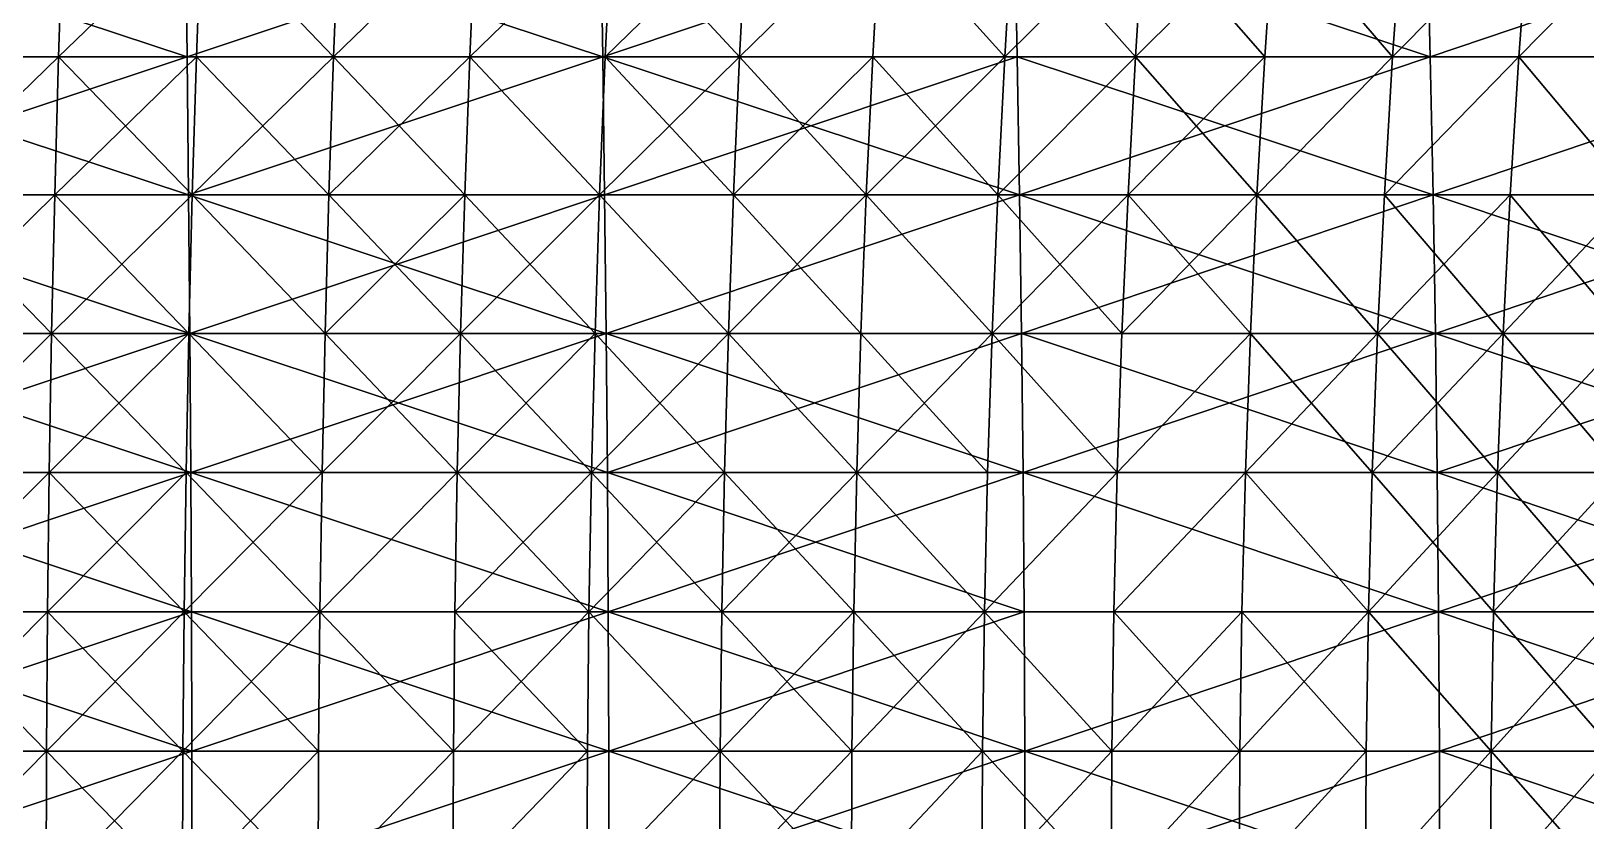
# Model space of a CAD drawing. Header units: millimetres. Extents: x -3250 to 6200, y -3250 to 3250.
# Drawn here: x 3956.4 to 4178.6, y 10 to 122.9 of the extents above; entities that cross this region are included whole.
import ezdxf

# ---------------------------------------------------------------- set-up
doc = ezdxf.new("R2010")
doc.units = ezdxf.units.MM
doc.header["$MEASUREMENT"] = 0
doc.layers.add('MESH_3D', color=2, linetype='CONTINUOUS')

msp = doc.modelspace()

# ---------------------------------------------------------------- linework, layer by layer
at = {"layer": 'MESH_3D'}
for points in [[(3919.02, 138.92, 415.12), (3978.44, 138.92, 418.83), (3978.68, 119.23, 415.62)], [(3919.02, 138.92, 415.12), (3978.68, 119.23, 415.62), (3919.18, 119.23, 411.91)], [(3978.68, 119.23, 26284.38), (3919.02, 138.92, 26284.88), (3919.18, 119.23, 26288.09)], [(3978.44, 138.92, 26281.17), (3919.02, 138.92, 26284.88), (3978.68, 119.23, 26284.38)], [(3940.47, 119.23, 2003.35), (3960.29, 119.23, 2007.1), (3960.93, 138.92, 2003.95)], [(3940.47, 119.23, 2003.35), (3960.93, 138.92, 2003.95), (3941.03, 138.92, 2000.18)], [(3960.93, 138.92, 24696.05), (3940.47, 119.23, 24696.65), (3941.03, 138.92, 24699.82)], [(3960.29, 119.23, 24692.9), (3940.47, 119.23, 24696.65), (3960.93, 138.92, 24696.05)], [(3960.29, 119.23, 2007.1), (3980.72, 138.92, 2008.21), (3960.93, 138.92, 2003.95)], [(3960.29, 119.23, 2007.1), (3980.01, 119.23, 2011.35), (3980.72, 138.92, 2008.21)], [(3980.72, 138.92, 24691.79), (3960.29, 119.23, 24692.9), (3960.93, 138.92, 24696.05)], [(3980.01, 119.23, 24688.65), (3960.29, 119.23, 24692.9), (3980.72, 138.92, 24691.79)], [(3978.44, 138.92, 418.83), (4037.75, 138.92, 424.02), (4038.07, 119.23, 420.82)], [(3978.44, 138.92, 418.83), (4038.07, 119.23, 420.82), (3978.68, 119.23, 415.62)], [(4037.75, 138.92, 26275.98), (3978.44, 138.92, 26281.17), (3978.68, 119.23, 26284.38)], [(4037.75, 138.92, 26275.98), (3978.68, 119.23, 26284.38), (4038.07, 119.23, 26279.18)], [(3980.01, 119.23, 2011.35), (3999.61, 119.23, 2016.08), (3980.72, 138.92, 2008.21)], [(3999.61, 119.23, 24683.92), (3980.01, 119.23, 24688.65), (3980.72, 138.92, 24691.79)], [(3980.72, 138.92, 2008.21), (3999.61, 119.23, 2016.08), (4000.4, 138.92, 2012.96)], [(3999.61, 119.23, 24683.92), (3980.72, 138.92, 24691.79), (4000.4, 138.92, 24687.04)], [(3999.61, 119.23, 2016.08), (4019.96, 138.92, 2018.2), (4000.4, 138.92, 2012.96)], [(3999.61, 119.23, 2016.08), (4019.09, 119.23, 2021.3), (4019.96, 138.92, 2018.2)], [(4019.96, 138.92, 24681.8), (3999.61, 119.23, 24683.92), (4000.4, 138.92, 24687.04)], [(4019.09, 119.23, 24678.7), (3999.61, 119.23, 24683.92), (4019.96, 138.92, 24681.8)], [(4019.09, 119.23, 2021.3), (4039.39, 138.92, 2023.93), (4019.96, 138.92, 2018.2)], [(4019.09, 119.23, 2021.3), (4038.44, 119.23, 2027), (4039.39, 138.92, 2023.93)], [(4039.39, 138.92, 24676.07), (4019.09, 119.23, 24678.7), (4019.96, 138.92, 24681.8)], [(4038.44, 119.23, 24673), (4019.09, 119.23, 24678.7), (4039.39, 138.92, 24676.07)], [(4037.75, 138.92, 424.02), (4096.91, 138.92, 430.69), (4038.07, 119.23, 420.82)], [(4096.91, 138.92, 26269.31), (4037.75, 138.92, 26275.98), (4038.07, 119.23, 26279.18)], [(4038.07, 119.23, 420.82), (4096.91, 138.92, 430.69), (4097.31, 119.23, 427.49)], [(4096.91, 138.92, 26269.31), (4038.07, 119.23, 26279.18), (4097.31, 119.23, 26272.51)], [(4038.44, 119.23, 2027), (4057.64, 119.23, 2033.19), (4058.66, 138.92, 2030.14)], [(4038.44, 119.23, 2027), (4058.66, 138.92, 2030.14), (4039.39, 138.92, 2023.93)], [(4057.64, 119.23, 24666.81), (4038.44, 119.23, 24673), (4039.39, 138.92, 24676.07)], [(4057.64, 119.23, 24666.81), (4039.39, 138.92, 24676.07), (4058.66, 138.92, 24669.86)], [(4057.64, 119.23, 2033.19), (4076.67, 119.23, 2039.85), (4077.77, 138.92, 2036.83)], [(4057.64, 119.23, 2033.19), (4077.77, 138.92, 2036.83), (4058.66, 138.92, 2030.14)], [(4077.77, 138.92, 24663.17), (4057.64, 119.23, 24666.81), (4058.66, 138.92, 24669.86)], [(4076.67, 119.23, 24660.15), (4057.64, 119.23, 24666.81), (4077.77, 138.92, 24663.17)], [(4076.67, 119.23, 2039.85), (4095.54, 119.23, 2046.98), (4077.77, 138.92, 2036.83)], [(4095.54, 119.23, 24653.02), (4076.67, 119.23, 24660.15), (4077.77, 138.92, 24663.17)], [(4077.77, 138.92, 2036.83), (4095.54, 119.23, 2046.98), (4096.71, 138.92, 2043.99)], [(4095.54, 119.23, 24653.02), (4077.77, 138.92, 24663.17), (4096.71, 138.92, 24656.01)], [(4095.54, 119.23, 2046.98), (4114.22, 119.23, 2054.59), (4115.47, 138.92, 2051.62)], [(4095.54, 119.23, 2046.98), (4115.47, 138.92, 2051.62), (4096.71, 138.92, 2043.99)], [(4114.22, 119.23, 24645.41), (4095.54, 119.23, 24653.02), (4096.71, 138.92, 24656.01)], [(4114.22, 119.23, 24645.41), (4096.71, 138.92, 24656.01), (4115.47, 138.92, 24648.38)], [(4096.91, 138.92, 430.69), (4156.37, 119.23, 435.64), (4097.31, 119.23, 427.49)], [(4096.91, 138.92, 430.69), (4155.89, 138.92, 438.82), (4156.37, 119.23, 435.64)], [(4156.37, 119.23, 26264.36), (4096.91, 138.92, 26269.31), (4097.31, 119.23, 26272.51)], [(4155.89, 138.92, 26261.18), (4096.91, 138.92, 26269.31), (4156.37, 119.23, 26264.36)], [(4114.22, 119.23, 2054.59), (4132.7, 119.23, 2062.65), (4134.03, 138.92, 2059.72)], [(4114.22, 119.23, 2054.59), (4134.03, 138.92, 2059.72), (4115.47, 138.92, 2051.62)], [(4132.7, 119.23, 24637.35), (4114.22, 119.23, 24645.41), (4115.47, 138.92, 24648.38)], [(4132.7, 119.23, 24637.35), (4115.47, 138.92, 24648.38), (4134.03, 138.92, 24640.28)], [(4132.7, 119.23, 2062.65), (4150.98, 119.23, 2071.17), (4134.03, 138.92, 2059.72)], [(4150.98, 119.23, 24628.83), (4132.7, 119.23, 24637.35), (4134.03, 138.92, 24640.28)], [(4134.03, 138.92, 2059.72), (4150.98, 119.23, 2071.17), (4152.38, 138.92, 2068.27)], [(4150.98, 119.23, 24628.83), (4134.03, 138.92, 24640.28), (4152.38, 138.92, 24631.73)], [(4150.98, 119.23, 2071.17), (4170.51, 138.92, 2077.29), (4152.38, 138.92, 2068.27)], [(4150.98, 119.23, 2071.17), (4169.04, 119.23, 2080.15), (4170.51, 138.92, 2077.29)], [(4170.51, 138.92, 24622.71), (4150.98, 119.23, 24628.83), (4152.38, 138.92, 24631.73)], [(4169.04, 119.23, 24619.85), (4150.98, 119.23, 24628.83), (4170.51, 138.92, 24622.71)], [(4155.89, 138.92, 438.82), (4215.2, 119.23, 445.26), (4156.37, 119.23, 435.64)], [(4155.89, 138.92, 438.82), (4214.65, 138.92, 448.43), (4215.2, 119.23, 445.26)], [(4214.65, 138.92, 26251.57), (4155.89, 138.92, 26261.18), (4156.37, 119.23, 26264.36)], [(4214.65, 138.92, 26251.57), (4156.37, 119.23, 26264.36), (4215.2, 119.23, 26254.74)], [(4169.04, 119.23, 2080.15), (4186.88, 119.23, 2089.58), (4188.42, 138.92, 2086.75)], [(4169.04, 119.23, 2080.15), (4188.42, 138.92, 2086.75), (4170.51, 138.92, 2077.29)], [(4186.88, 119.23, 24610.42), (4169.04, 119.23, 24619.85), (4170.51, 138.92, 24622.71)], [(4186.88, 119.23, 24610.42), (4170.51, 138.92, 24622.71), (4188.42, 138.92, 24613.25)], [(3919.18, 119.23, 411.91), (3978.89, 99.47, 412.9), (3919.32, 99.47, 409.18)], [(3919.18, 119.23, 411.91), (3978.68, 119.23, 415.62), (3978.89, 99.47, 412.9)], [(3978.68, 119.23, 26284.38), (3919.18, 119.23, 26288.09), (3919.32, 99.47, 26290.82)], [(3978.68, 119.23, 26284.38), (3919.32, 99.47, 26290.82), (3978.89, 99.47, 26287.1)], [(3940, 99.47, 2006.04), (3959.75, 99.47, 2009.78), (3960.29, 119.23, 2007.1)], [(3940, 99.47, 2006.04), (3960.29, 119.23, 2007.1), (3940.47, 119.23, 2003.35)], [(3960.29, 119.23, 24692.9), (3940, 99.47, 24693.96), (3940.47, 119.23, 24696.65)], [(3959.75, 99.47, 24690.22), (3940, 99.47, 24693.96), (3960.29, 119.23, 24692.9)], [(3959.75, 99.47, 2009.78), (3979.4, 99.47, 2014), (3980.01, 119.23, 2011.35)], [(3959.75, 99.47, 2009.78), (3980.01, 119.23, 2011.35), (3960.29, 119.23, 2007.1)], [(3979.4, 99.47, 24686), (3959.75, 99.47, 24690.22), (3960.29, 119.23, 24692.9)], [(3979.4, 99.47, 24686), (3960.29, 119.23, 24692.9), (3980.01, 119.23, 24688.65)], [(3978.68, 119.23, 415.62), (4038.07, 119.23, 420.82), (3978.89, 99.47, 412.9)], [(4038.07, 119.23, 26279.18), (3978.68, 119.23, 26284.38), (3978.89, 99.47, 26287.1)], [(3978.89, 99.47, 412.9), (4038.07, 119.23, 420.82), (4038.34, 99.47, 418.1)], [(4038.07, 119.23, 26279.18), (3978.89, 99.47, 26287.1), (4038.34, 99.47, 26281.9)], [(3979.4, 99.47, 2014), (3998.94, 99.47, 2018.72), (3999.61, 119.23, 2016.08)], [(3979.4, 99.47, 2014), (3999.61, 119.23, 2016.08), (3980.01, 119.23, 2011.35)], [(3998.94, 99.47, 24681.28), (3979.4, 99.47, 24686), (3980.01, 119.23, 24688.65)], [(3998.94, 99.47, 24681.28), (3980.01, 119.23, 24688.65), (3999.61, 119.23, 24683.92)], [(3998.94, 99.47, 2018.72), (4018.35, 99.47, 2023.92), (4019.09, 119.23, 2021.3)], [(3998.94, 99.47, 2018.72), (4019.09, 119.23, 2021.3), (3999.61, 119.23, 2016.08)], [(4018.35, 99.47, 24676.08), (3998.94, 99.47, 24681.28), (3999.61, 119.23, 24683.92)], [(4018.35, 99.47, 24676.08), (3999.61, 119.23, 24683.92), (4019.09, 119.23, 24678.7)], [(4018.35, 99.47, 2023.92), (4037.63, 99.47, 2029.61), (4019.09, 119.23, 2021.3)], [(4037.63, 99.47, 24670.39), (4018.35, 99.47, 24676.08), (4019.09, 119.23, 24678.7)], [(4019.09, 119.23, 2021.3), (4037.63, 99.47, 2029.61), (4038.44, 119.23, 2027)], [(4037.63, 99.47, 24670.39), (4019.09, 119.23, 24678.7), (4038.44, 119.23, 24673)], [(4037.63, 99.47, 2029.61), (4056.77, 99.47, 2035.77), (4057.64, 119.23, 2033.19)], [(4037.63, 99.47, 2029.61), (4057.64, 119.23, 2033.19), (4038.44, 119.23, 2027)], [(4056.77, 99.47, 24664.23), (4037.63, 99.47, 24670.39), (4038.44, 119.23, 24673)], [(4038.07, 119.23, 420.82), (4097.65, 99.47, 424.79), (4038.34, 99.47, 418.1)], [(4038.07, 119.23, 420.82), (4097.31, 119.23, 427.49), (4097.65, 99.47, 424.79)], [(4097.31, 119.23, 26272.51), (4038.07, 119.23, 26279.18), (4038.34, 99.47, 26281.9)], [(4097.31, 119.23, 26272.51), (4038.34, 99.47, 26281.9), (4097.65, 99.47, 26275.21)], [(4056.77, 99.47, 24664.23), (4038.44, 119.23, 24673), (4057.64, 119.23, 24666.81)], [(4056.77, 99.47, 2035.77), (4075.74, 99.47, 2042.41), (4057.64, 119.23, 2033.19)], [(4076.67, 119.23, 24660.15), (4056.77, 99.47, 24664.23), (4057.64, 119.23, 24666.81)], [(4075.74, 99.47, 24657.59), (4056.77, 99.47, 24664.23), (4076.67, 119.23, 24660.15)], [(4057.64, 119.23, 2033.19), (4075.74, 99.47, 2042.41), (4076.67, 119.23, 2039.85)], [(4075.74, 99.47, 2042.41), (4094.54, 99.47, 2049.52), (4095.54, 119.23, 2046.98)], [(4075.74, 99.47, 2042.41), (4095.54, 119.23, 2046.98), (4076.67, 119.23, 2039.85)], [(4094.54, 99.47, 24650.48), (4075.74, 99.47, 24657.59), (4076.67, 119.23, 24660.15)], [(4094.54, 99.47, 24650.48), (4076.67, 119.23, 24660.15), (4095.54, 119.23, 24653.02)], [(4094.54, 99.47, 2049.52), (4113.16, 99.47, 2057.1), (4114.22, 119.23, 2054.59)], [(4094.54, 99.47, 2049.52), (4114.22, 119.23, 2054.59), (4095.54, 119.23, 2046.98)], [(4114.22, 119.23, 24645.41), (4094.54, 99.47, 24650.48), (4095.54, 119.23, 24653.02)], [(4113.16, 99.47, 24642.9), (4094.54, 99.47, 24650.48), (4114.22, 119.23, 24645.41)], [(4097.31, 119.23, 427.49), (4156.37, 119.23, 435.64), (4156.78, 99.47, 432.95)], [(4097.31, 119.23, 427.49), (4156.78, 99.47, 432.95), (4097.65, 99.47, 424.79)], [(4156.37, 119.23, 26264.36), (4097.31, 119.23, 26272.51), (4097.65, 99.47, 26275.21)], [(4156.37, 119.23, 26264.36), (4097.65, 99.47, 26275.21), (4156.78, 99.47, 26267.05)], [(4113.16, 99.47, 2057.1), (4131.58, 99.47, 2065.14), (4114.22, 119.23, 2054.59)], [(4132.7, 119.23, 24637.35), (4113.16, 99.47, 24642.9), (4114.22, 119.23, 24645.41)], [(4131.58, 99.47, 24634.86), (4113.16, 99.47, 24642.9), (4132.7, 119.23, 24637.35)], [(4114.22, 119.23, 2054.59), (4131.58, 99.47, 2065.14), (4132.7, 119.23, 2062.65)], [(4131.58, 99.47, 2065.14), (4149.8, 99.47, 2073.63), (4150.98, 119.23, 2071.17)], [(4131.58, 99.47, 2065.14), (4150.98, 119.23, 2071.17), (4132.7, 119.23, 2062.65)], [(4150.98, 119.23, 24628.83), (4131.58, 99.47, 24634.86), (4132.7, 119.23, 24637.35)], [(4149.8, 99.47, 24626.37), (4131.58, 99.47, 24634.86), (4150.98, 119.23, 24628.83)], [(4149.8, 99.47, 2073.63), (4167.8, 99.47, 2082.58), (4169.04, 119.23, 2080.15)], [(4149.8, 99.47, 2073.63), (4169.04, 119.23, 2080.15), (4150.98, 119.23, 2071.17)], [(4169.04, 119.23, 24619.85), (4149.8, 99.47, 24626.37), (4150.98, 119.23, 24628.83)], [(4167.8, 99.47, 24617.42), (4149.8, 99.47, 24626.37), (4169.04, 119.23, 24619.85)], [(4156.37, 119.23, 435.64), (4215.2, 119.23, 445.26), (4156.78, 99.47, 432.95)], [(4215.2, 119.23, 26254.74), (4156.37, 119.23, 26264.36), (4156.78, 99.47, 26267.05)], [(4156.78, 99.47, 432.95), (4215.2, 119.23, 445.26), (4215.68, 99.47, 442.58)], [(4215.2, 119.23, 26254.74), (4156.78, 99.47, 26267.05), (4215.68, 99.47, 26257.42)], [(4167.8, 99.47, 2082.58), (4185.57, 99.47, 2091.97), (4169.04, 119.23, 2080.15)], [(4185.57, 99.47, 24608.03), (4167.8, 99.47, 24617.42), (4169.04, 119.23, 24619.85)], [(4169.04, 119.23, 2080.15), (4185.57, 99.47, 2091.97), (4186.88, 119.23, 2089.58)], [(4185.57, 99.47, 24608.03), (4169.04, 119.23, 24619.85), (4186.88, 119.23, 24610.42)], [(3919.32, 99.47, 409.18), (3979.06, 79.65, 410.68), (3919.43, 79.65, 406.95)], [(3919.32, 99.47, 409.18), (3978.89, 99.47, 412.9), (3979.06, 79.65, 410.68)], [(3979.06, 79.65, 26289.32), (3919.32, 99.47, 26290.82), (3919.43, 79.65, 26293.05)], [(3978.89, 99.47, 26287.1), (3919.32, 99.47, 26290.82), (3979.06, 79.65, 26289.32)], [(3939.61, 79.65, 2008.24), (3959.75, 99.47, 2009.78), (3940, 99.47, 2006.04)], [(3939.61, 79.65, 2008.24), (3959.3, 79.65, 2011.97), (3959.75, 99.47, 2009.78)], [(3959.3, 79.65, 24688.03), (3939.61, 79.65, 24691.76), (3940, 99.47, 24693.96)], [(3959.3, 79.65, 24688.03), (3940, 99.47, 24693.96), (3959.75, 99.47, 24690.22)], [(3959.3, 79.65, 2011.97), (3979.4, 99.47, 2014), (3959.75, 99.47, 2009.78)], [(3959.3, 79.65, 2011.97), (3978.9, 79.65, 2016.18), (3979.4, 99.47, 2014)], [(3978.9, 79.65, 24683.82), (3959.3, 79.65, 24688.03), (3959.75, 99.47, 24690.22)], [(3978.9, 79.65, 24683.82), (3959.75, 99.47, 24690.22), (3979.4, 99.47, 24686)], [(3978.89, 99.47, 412.9), (4038.57, 79.65, 415.88), (3979.06, 79.65, 410.68)], [(3978.89, 99.47, 412.9), (4038.34, 99.47, 418.1), (4038.57, 79.65, 415.88)], [(4038.34, 99.47, 26281.9), (3978.89, 99.47, 26287.1), (3979.06, 79.65, 26289.32)], [(3978.9, 79.65, 2016.18), (3998.39, 79.65, 2020.89), (3979.4, 99.47, 2014)], [(3998.39, 79.65, 24679.11), (3978.9, 79.65, 24683.82), (3979.4, 99.47, 24686)], [(4038.34, 99.47, 26281.9), (3979.06, 79.65, 26289.32), (4038.57, 79.65, 26284.12)], [(3979.4, 99.47, 2014), (3998.39, 79.65, 2020.89), (3998.94, 99.47, 2018.72)], [(3998.39, 79.65, 24679.11), (3979.4, 99.47, 24686), (3998.94, 99.47, 24681.28)], [(3998.39, 79.65, 2020.89), (4018.35, 99.47, 2023.92), (3998.94, 99.47, 2018.72)], [(3998.39, 79.65, 2020.89), (4017.75, 79.65, 2026.07), (4018.35, 99.47, 2023.92)], [(4017.75, 79.65, 24673.93), (3998.39, 79.65, 24679.11), (3998.94, 99.47, 24681.28)], [(4017.75, 79.65, 24673.93), (3998.94, 99.47, 24681.28), (4018.35, 99.47, 24676.08)], [(4017.75, 79.65, 2026.07), (4036.98, 79.65, 2031.74), (4037.63, 99.47, 2029.61)], [(4017.75, 79.65, 2026.07), (4037.63, 99.47, 2029.61), (4018.35, 99.47, 2023.92)], [(4036.98, 79.65, 24668.26), (4017.75, 79.65, 24673.93), (4018.35, 99.47, 24676.08)], [(4036.98, 79.65, 24668.26), (4018.35, 99.47, 24676.08), (4037.63, 99.47, 24670.39)], [(4036.98, 79.65, 2031.74), (4056.06, 79.65, 2037.89), (4037.63, 99.47, 2029.61)], [(4056.06, 79.65, 24662.11), (4036.98, 79.65, 24668.26), (4037.63, 99.47, 24670.39)], [(4037.63, 99.47, 2029.61), (4056.06, 79.65, 2037.89), (4056.77, 99.47, 2035.77)], [(4056.06, 79.65, 24662.11), (4037.63, 99.47, 24670.39), (4056.77, 99.47, 24664.23)], [(4038.34, 99.47, 418.1), (4097.65, 99.47, 424.79), (4038.57, 79.65, 415.88)], [(4097.65, 99.47, 26275.21), (4038.34, 99.47, 26281.9), (4038.57, 79.65, 26284.12)], [(4038.57, 79.65, 415.88), (4097.65, 99.47, 424.79), (4097.93, 79.65, 422.57)], [(4097.65, 99.47, 26275.21), (4038.57, 79.65, 26284.12), (4097.93, 79.65, 26277.43)], [(4056.06, 79.65, 2037.89), (4074.98, 79.65, 2044.51), (4075.74, 99.47, 2042.41)], [(4056.06, 79.65, 2037.89), (4075.74, 99.47, 2042.41), (4056.77, 99.47, 2035.77)], [(4074.98, 79.65, 24655.49), (4056.06, 79.65, 24662.11), (4056.77, 99.47, 24664.23)], [(4074.98, 79.65, 24655.49), (4056.77, 99.47, 24664.23), (4075.74, 99.47, 24657.59)], [(4074.98, 79.65, 2044.51), (4093.73, 79.65, 2051.6), (4075.74, 99.47, 2042.41)], [(4093.73, 79.65, 24648.4), (4074.98, 79.65, 24655.49), (4075.74, 99.47, 24657.59)], [(4075.74, 99.47, 2042.41), (4093.73, 79.65, 2051.6), (4094.54, 99.47, 2049.52)], [(4093.73, 79.65, 24648.4), (4075.74, 99.47, 24657.59), (4094.54, 99.47, 24650.48)], [(4093.73, 79.65, 2051.6), (4112.29, 79.65, 2059.16), (4113.16, 99.47, 2057.1)], [(4093.73, 79.65, 2051.6), (4113.16, 99.47, 2057.1), (4094.54, 99.47, 2049.52)], [(4112.29, 79.65, 24640.84), (4093.73, 79.65, 24648.4), (4094.54, 99.47, 24650.48)], [(4112.29, 79.65, 24640.84), (4094.54, 99.47, 24650.48), (4113.16, 99.47, 24642.9)], [(4097.65, 99.47, 424.79), (4156.78, 99.47, 432.95), (4157.11, 79.65, 430.74)], [(4097.65, 99.47, 424.79), (4157.11, 79.65, 430.74), (4097.93, 79.65, 422.57)], [(4156.78, 99.47, 26267.05), (4097.65, 99.47, 26275.21), (4097.93, 79.65, 26277.43)], [(4156.78, 99.47, 26267.05), (4097.93, 79.65, 26277.43), (4157.11, 79.65, 26269.26)], [(4112.29, 79.65, 2059.16), (4130.66, 79.65, 2067.17), (4131.58, 99.47, 2065.14)], [(4112.29, 79.65, 2059.16), (4131.58, 99.47, 2065.14), (4113.16, 99.47, 2057.1)], [(4130.66, 79.65, 24632.83), (4112.29, 79.65, 24640.84), (4113.16, 99.47, 24642.9)], [(4130.66, 79.65, 24632.83), (4113.16, 99.47, 24642.9), (4131.58, 99.47, 24634.86)], [(4130.66, 79.65, 2067.17), (4148.83, 79.65, 2075.64), (4131.58, 99.47, 2065.14)], [(4148.83, 79.65, 24624.36), (4130.66, 79.65, 24632.83), (4131.58, 99.47, 24634.86)], [(4131.58, 99.47, 2065.14), (4148.83, 79.65, 2075.64), (4149.8, 99.47, 2073.63)], [(4148.83, 79.65, 24624.36), (4131.58, 99.47, 24634.86), (4149.8, 99.47, 24626.37)], [(4148.83, 79.65, 2075.64), (4167.8, 99.47, 2082.58), (4149.8, 99.47, 2073.63)], [(4148.83, 79.65, 2075.64), (4166.78, 79.65, 2084.56), (4167.8, 99.47, 2082.58)], [(4166.78, 79.65, 24615.44), (4148.83, 79.65, 24624.36), (4149.8, 99.47, 24626.37)], [(4166.78, 79.65, 24615.44), (4149.8, 99.47, 24626.37), (4167.8, 99.47, 24617.42)], [(4156.78, 99.47, 432.95), (4216.07, 79.65, 440.38), (4157.11, 79.65, 430.74)], [(4156.78, 99.47, 432.95), (4215.68, 99.47, 442.58), (4216.07, 79.65, 440.38)], [(4215.68, 99.47, 26257.42), (4156.78, 99.47, 26267.05), (4157.11, 79.65, 26269.26)], [(4215.68, 99.47, 26257.42), (4157.11, 79.65, 26269.26), (4216.07, 79.65, 26259.62)], [(4166.78, 79.65, 2084.56), (4185.57, 99.47, 2091.97), (4167.8, 99.47, 2082.58)], [(4166.78, 79.65, 2084.56), (4184.5, 79.65, 2093.93), (4185.57, 99.47, 2091.97)], [(4184.5, 79.65, 24606.07), (4166.78, 79.65, 24615.44), (4167.8, 99.47, 24617.42)], [(4184.5, 79.65, 24606.07), (4167.8, 99.47, 24617.42), (4185.57, 99.47, 24608.03)], [(3919.43, 79.65, 406.95), (3979.06, 79.65, 410.68), (3979.19, 59.78, 408.94)], [(3919.43, 79.65, 406.95), (3979.19, 59.78, 408.94), (3919.52, 59.78, 405.22)], [(3979.06, 79.65, 26289.32), (3919.43, 79.65, 26293.05), (3919.52, 59.78, 26294.78)], [(3979.06, 79.65, 26289.32), (3919.52, 59.78, 26294.78), (3979.19, 59.78, 26291.06)], [(3939.31, 59.78, 2009.95), (3959.3, 79.65, 2011.97), (3939.61, 79.65, 2008.24)], [(3939.31, 59.78, 2009.95), (3958.96, 59.78, 2013.67), (3959.3, 79.65, 2011.97)], [(3959.3, 79.65, 24688.03), (3939.31, 59.78, 24690.05), (3939.61, 79.65, 24691.76)], [(3958.96, 59.78, 24686.33), (3939.31, 59.78, 24690.05), (3959.3, 79.65, 24688.03)], [(3958.96, 59.78, 2013.67), (3978.51, 59.78, 2017.88), (3978.9, 79.65, 2016.18)], [(3958.96, 59.78, 2013.67), (3978.9, 79.65, 2016.18), (3959.3, 79.65, 2011.97)], [(3978.51, 59.78, 24682.12), (3958.96, 59.78, 24686.33), (3959.3, 79.65, 24688.03)], [(3978.51, 59.78, 24682.12), (3959.3, 79.65, 24688.03), (3978.9, 79.65, 24683.82)], [(3978.51, 59.78, 2017.88), (3997.96, 59.78, 2022.57), (3978.9, 79.65, 2016.18)], [(3997.96, 59.78, 24677.43), (3978.51, 59.78, 24682.12), (3978.9, 79.65, 24683.82)], [(3978.9, 79.65, 2016.18), (3997.96, 59.78, 2022.57), (3998.39, 79.65, 2020.89)], [(3997.96, 59.78, 24677.43), (3978.9, 79.65, 24683.82), (3998.39, 79.65, 24679.11)], [(3979.06, 79.65, 410.68), (4038.74, 59.78, 414.15), (3979.19, 59.78, 408.94)], [(3979.06, 79.65, 410.68), (4038.57, 79.65, 415.88), (4038.74, 59.78, 414.15)], [(4038.57, 79.65, 26284.12), (3979.06, 79.65, 26289.32), (3979.19, 59.78, 26291.06)], [(4038.57, 79.65, 26284.12), (3979.19, 59.78, 26291.06), (4038.74, 59.78, 26285.85)], [(3997.96, 59.78, 2022.57), (4017.75, 79.65, 2026.07), (3998.39, 79.65, 2020.89)], [(3997.96, 59.78, 2022.57), (4017.28, 59.78, 2027.75), (4017.75, 79.65, 2026.07)], [(4017.28, 59.78, 24672.25), (3997.96, 59.78, 24677.43), (3998.39, 79.65, 24679.11)], [(4017.28, 59.78, 24672.25), (3998.39, 79.65, 24679.11), (4017.75, 79.65, 24673.93)], [(4017.28, 59.78, 2027.75), (4036.46, 59.78, 2033.4), (4017.75, 79.65, 2026.07)], [(4036.98, 79.65, 24668.26), (4017.28, 59.78, 24672.25), (4017.75, 79.65, 24673.93)], [(4036.46, 59.78, 24666.6), (4017.28, 59.78, 24672.25), (4036.98, 79.65, 24668.26)], [(4017.75, 79.65, 2026.07), (4036.46, 59.78, 2033.4), (4036.98, 79.65, 2031.74)], [(4036.46, 59.78, 2033.4), (4056.06, 79.65, 2037.89), (4036.98, 79.65, 2031.74)], [(4036.46, 59.78, 2033.4), (4055.5, 59.78, 2039.54), (4056.06, 79.65, 2037.89)], [(4055.5, 59.78, 24660.46), (4036.46, 59.78, 24666.6), (4036.98, 79.65, 24668.26)], [(4055.5, 59.78, 24660.46), (4036.98, 79.65, 24668.26), (4056.06, 79.65, 24662.11)], [(4038.57, 79.65, 415.88), (4098.15, 59.78, 420.85), (4038.74, 59.78, 414.15)], [(4038.57, 79.65, 415.88), (4097.93, 79.65, 422.57), (4098.15, 59.78, 420.85)], [(4097.93, 79.65, 26277.43), (4038.57, 79.65, 26284.12), (4038.74, 59.78, 26285.85)], [(4097.93, 79.65, 26277.43), (4038.74, 59.78, 26285.85), (4098.15, 59.78, 26279.15)], [(4055.5, 59.78, 2039.54), (4074.38, 59.78, 2046.14), (4056.06, 79.65, 2037.89)], [(4074.38, 59.78, 24653.86), (4055.5, 59.78, 24660.46), (4056.06, 79.65, 24662.11)], [(4056.06, 79.65, 2037.89), (4074.38, 59.78, 2046.14), (4074.98, 79.65, 2044.51)], [(4074.38, 59.78, 24653.86), (4056.06, 79.65, 24662.11), (4074.98, 79.65, 24655.49)], [(4074.38, 59.78, 2046.14), (4093.09, 59.78, 2053.22), (4093.73, 79.65, 2051.6)], [(4074.38, 59.78, 2046.14), (4093.73, 79.65, 2051.6), (4074.98, 79.65, 2044.51)], [(4093.09, 59.78, 24646.78), (4074.38, 59.78, 24653.86), (4074.98, 79.65, 24655.49)], [(4093.09, 59.78, 24646.78), (4074.98, 79.65, 24655.49), (4093.73, 79.65, 24648.4)], [(4093.09, 59.78, 2053.22), (4111.62, 59.78, 2060.76), (4093.73, 79.65, 2051.6)], [(4111.62, 59.78, 24639.24), (4093.09, 59.78, 24646.78), (4093.73, 79.65, 24648.4)], [(4093.73, 79.65, 2051.6), (4111.62, 59.78, 2060.76), (4112.29, 79.65, 2059.16)], [(4111.62, 59.78, 24639.24), (4093.73, 79.65, 24648.4), (4112.29, 79.65, 24640.84)], [(4097.93, 79.65, 422.57), (4157.37, 59.78, 429.02), (4098.15, 59.78, 420.85)], [(4097.93, 79.65, 422.57), (4157.11, 79.65, 430.74), (4157.37, 59.78, 429.02)], [(4157.11, 79.65, 26269.26), (4097.93, 79.65, 26277.43), (4098.15, 59.78, 26279.15)], [(4157.11, 79.65, 26269.26), (4098.15, 59.78, 26279.15), (4157.37, 59.78, 26270.98)], [(4111.62, 59.78, 2060.76), (4129.95, 59.78, 2068.76), (4130.66, 79.65, 2067.17)], [(4111.62, 59.78, 2060.76), (4130.66, 79.65, 2067.17), (4112.29, 79.65, 2059.16)], [(4130.66, 79.65, 24632.83), (4111.62, 59.78, 24639.24), (4112.29, 79.65, 24640.84)], [(4129.95, 59.78, 24631.24), (4111.62, 59.78, 24639.24), (4130.66, 79.65, 24632.83)], [(4129.95, 59.78, 2068.76), (4148.08, 59.78, 2077.21), (4130.66, 79.65, 2067.17)], [(4148.83, 79.65, 24624.36), (4129.95, 59.78, 24631.24), (4130.66, 79.65, 24632.83)], [(4148.08, 59.78, 24622.79), (4129.95, 59.78, 24631.24), (4148.83, 79.65, 24624.36)], [(4130.66, 79.65, 2067.17), (4148.08, 59.78, 2077.21), (4148.83, 79.65, 2075.64)], [(4148.08, 59.78, 2077.21), (4166.78, 79.65, 2084.56), (4148.83, 79.65, 2075.64)], [(4148.08, 59.78, 2077.21), (4165.99, 59.78, 2086.11), (4166.78, 79.65, 2084.56)], [(4165.99, 59.78, 24613.89), (4148.08, 59.78, 24622.79), (4148.83, 79.65, 24624.36)], [(4165.99, 59.78, 24613.89), (4148.83, 79.65, 24624.36), (4166.78, 79.65, 24615.44)], [(4157.11, 79.65, 430.74), (4216.37, 59.78, 438.66), (4157.37, 59.78, 429.02)], [(4157.11, 79.65, 430.74), (4216.07, 79.65, 440.38), (4216.37, 59.78, 438.66)], [(4216.07, 79.65, 26259.62), (4157.11, 79.65, 26269.26), (4157.37, 59.78, 26270.98)], [(4216.07, 79.65, 26259.62), (4157.37, 59.78, 26270.98), (4216.37, 59.78, 26261.34)], [(4165.99, 59.78, 2086.11), (4183.67, 59.78, 2095.46), (4166.78, 79.65, 2084.56)], [(4184.5, 79.65, 24606.07), (4165.99, 59.78, 24613.89), (4166.78, 79.65, 24615.44)], [(4183.67, 59.78, 24604.54), (4165.99, 59.78, 24613.89), (4184.5, 79.65, 24606.07)], [(4166.78, 79.65, 2084.56), (4183.67, 59.78, 2095.46), (4184.5, 79.65, 2093.93)], [(3919.52, 59.78, 405.22), (3979.28, 39.88, 407.7), (3919.58, 39.88, 403.98)], [(3919.52, 59.78, 405.22), (3979.19, 59.78, 408.94), (3979.28, 39.88, 407.7)], [(3979.19, 59.78, 26291.06), (3919.52, 59.78, 26294.78), (3919.58, 39.88, 26296.02)], [(3979.19, 59.78, 26291.06), (3919.58, 39.88, 26296.02), (3979.28, 39.88, 26292.3)], [(3939.09, 39.88, 2011.17), (3958.71, 39.88, 2014.89), (3958.96, 59.78, 2013.67)], [(3939.09, 39.88, 2011.17), (3958.96, 59.78, 2013.67), (3939.31, 59.78, 2009.95)], [(3958.96, 59.78, 24686.33), (3939.09, 39.88, 24688.83), (3939.31, 59.78, 24690.05)], [(3958.71, 39.88, 24685.11), (3939.09, 39.88, 24688.83), (3958.96, 59.78, 24686.33)], [(3958.71, 39.88, 2014.89), (3978.24, 39.88, 2019.09), (3978.51, 59.78, 2017.88)], [(3958.71, 39.88, 2014.89), (3978.51, 59.78, 2017.88), (3958.96, 59.78, 2013.67)], [(3978.24, 39.88, 24680.91), (3958.71, 39.88, 24685.11), (3958.96, 59.78, 24686.33)], [(3978.24, 39.88, 24680.91), (3958.96, 59.78, 24686.33), (3978.51, 59.78, 24682.12)], [(3978.24, 39.88, 2019.09), (3997.65, 39.88, 2023.77), (3997.96, 59.78, 2022.57)], [(3978.24, 39.88, 2019.09), (3997.96, 59.78, 2022.57), (3978.51, 59.78, 2017.88)], [(3997.65, 39.88, 24676.23), (3978.24, 39.88, 24680.91), (3978.51, 59.78, 24682.12)], [(3997.65, 39.88, 24676.23), (3978.51, 59.78, 24682.12), (3997.96, 59.78, 24677.43)], [(3979.19, 59.78, 408.94), (4038.74, 59.78, 414.15), (4038.86, 39.88, 412.92)], [(3979.19, 59.78, 408.94), (4038.86, 39.88, 412.92), (3979.28, 39.88, 407.7)], [(4038.86, 39.88, 26287.08), (3979.19, 59.78, 26291.06), (3979.28, 39.88, 26292.3)], [(4038.74, 59.78, 26285.85), (3979.19, 59.78, 26291.06), (4038.86, 39.88, 26287.08)], [(3997.65, 39.88, 2023.77), (4017.28, 59.78, 2027.75), (3997.96, 59.78, 2022.57)], [(3997.65, 39.88, 2023.77), (4016.94, 39.88, 2028.94), (4017.28, 59.78, 2027.75)], [(4017.28, 59.78, 24672.25), (3997.65, 39.88, 24676.23), (3997.96, 59.78, 24677.43)], [(4016.94, 39.88, 24671.06), (3997.65, 39.88, 24676.23), (4017.28, 59.78, 24672.25)], [(4016.94, 39.88, 2028.94), (4036.1, 39.88, 2034.59), (4017.28, 59.78, 2027.75)], [(4036.46, 59.78, 24666.6), (4016.94, 39.88, 24671.06), (4017.28, 59.78, 24672.25)], [(4036.1, 39.88, 24665.41), (4016.94, 39.88, 24671.06), (4036.46, 59.78, 24666.6)], [(4017.28, 59.78, 2027.75), (4036.1, 39.88, 2034.59), (4036.46, 59.78, 2033.4)], [(4036.1, 39.88, 2034.59), (4055.5, 59.78, 2039.54), (4036.46, 59.78, 2033.4)], [(4036.1, 39.88, 2034.59), (4055.11, 39.88, 2040.72), (4055.5, 59.78, 2039.54)], [(4055.11, 39.88, 24659.28), (4036.1, 39.88, 24665.41), (4036.46, 59.78, 24666.6)], [(4055.11, 39.88, 24659.28), (4036.46, 59.78, 24666.6), (4055.5, 59.78, 24660.46)], [(4038.74, 59.78, 414.15), (4098.15, 59.78, 420.85), (4098.3, 39.88, 419.61)], [(4038.74, 59.78, 414.15), (4098.3, 39.88, 419.61), (4038.86, 39.88, 412.92)], [(4098.15, 59.78, 26279.15), (4038.74, 59.78, 26285.85), (4038.86, 39.88, 26287.08)], [(4098.15, 59.78, 26279.15), (4038.86, 39.88, 26287.08), (4098.3, 39.88, 26280.39)], [(4055.11, 39.88, 2040.72), (4074.38, 59.78, 2046.14), (4055.5, 59.78, 2039.54)], [(4055.11, 39.88, 2040.72), (4073.96, 39.88, 2047.31), (4074.38, 59.78, 2046.14)], [(4073.96, 39.88, 24652.69), (4055.11, 39.88, 24659.28), (4055.5, 59.78, 24660.46)], [(4073.96, 39.88, 24652.69), (4055.5, 59.78, 24660.46), (4074.38, 59.78, 24653.86)], [(4073.96, 39.88, 2047.31), (4092.64, 39.88, 2054.38), (4074.38, 59.78, 2046.14)], [(4092.64, 39.88, 24645.62), (4073.96, 39.88, 24652.69), (4074.38, 59.78, 24653.86)], [(4074.38, 59.78, 2046.14), (4092.64, 39.88, 2054.38), (4093.09, 59.78, 2053.22)], [(4092.64, 39.88, 24645.62), (4074.38, 59.78, 24653.86), (4093.09, 59.78, 24646.78)], [(4092.64, 39.88, 2054.38), (4111.13, 39.88, 2061.9), (4111.62, 59.78, 2060.76)], [(4092.64, 39.88, 2054.38), (4111.62, 59.78, 2060.76), (4093.09, 59.78, 2053.22)], [(4111.62, 59.78, 24639.24), (4092.64, 39.88, 24645.62), (4093.09, 59.78, 24646.78)], [(4111.13, 39.88, 24638.1), (4092.64, 39.88, 24645.62), (4111.62, 59.78, 24639.24)], [(4098.15, 59.78, 420.85), (4157.37, 59.78, 429.02), (4157.55, 39.88, 427.79)], [(4098.15, 59.78, 420.85), (4157.55, 39.88, 427.79), (4098.3, 39.88, 419.61)], [(4157.55, 39.88, 26272.21), (4098.15, 59.78, 26279.15), (4098.3, 39.88, 26280.39)], [(4157.37, 59.78, 26270.98), (4098.15, 59.78, 26279.15), (4157.55, 39.88, 26272.21)], [(4111.13, 39.88, 2061.9), (4129.44, 39.88, 2069.89), (4129.95, 59.78, 2068.76)], [(4111.13, 39.88, 2061.9), (4129.95, 59.78, 2068.76), (4111.62, 59.78, 2060.76)], [(4129.95, 59.78, 24631.24), (4111.13, 39.88, 24638.1), (4111.62, 59.78, 24639.24)], [(4129.44, 39.88, 24630.11), (4111.13, 39.88, 24638.1), (4129.95, 59.78, 24631.24)], [(4129.44, 39.88, 2069.89), (4147.54, 39.88, 2078.33), (4129.95, 59.78, 2068.76)], [(4147.54, 39.88, 24621.67), (4129.44, 39.88, 24630.11), (4129.95, 59.78, 24631.24)], [(4129.95, 59.78, 2068.76), (4147.54, 39.88, 2078.33), (4148.08, 59.78, 2077.21)], [(4147.54, 39.88, 24621.67), (4129.95, 59.78, 24631.24), (4148.08, 59.78, 24622.79)], [(4147.54, 39.88, 2078.33), (4165.99, 59.78, 2086.11), (4148.08, 59.78, 2077.21)], [(4147.54, 39.88, 2078.33), (4165.42, 39.88, 2087.22), (4165.99, 59.78, 2086.11)], [(4165.42, 39.88, 24612.78), (4147.54, 39.88, 24621.67), (4148.08, 59.78, 24622.79)], [(4165.42, 39.88, 24612.78), (4148.08, 59.78, 24622.79), (4165.99, 59.78, 24613.89)], [(4157.37, 59.78, 429.02), (4216.37, 59.78, 438.66), (4216.58, 39.88, 437.44)], [(4157.37, 59.78, 429.02), (4216.58, 39.88, 437.44), (4157.55, 39.88, 427.79)], [(4216.37, 59.78, 26261.34), (4157.37, 59.78, 26270.98), (4157.55, 39.88, 26272.21)], [(4216.37, 59.78, 26261.34), (4157.55, 39.88, 26272.21), (4216.58, 39.88, 26262.56)], [(4165.42, 39.88, 2087.22), (4183.67, 59.78, 2095.46), (4165.99, 59.78, 2086.11)], [(4165.42, 39.88, 2087.22), (4183.08, 39.88, 2096.55), (4183.67, 59.78, 2095.46)], [(4183.08, 39.88, 24603.45), (4165.42, 39.88, 24612.78), (4165.99, 59.78, 24613.89)], [(4183.08, 39.88, 24603.45), (4165.99, 59.78, 24613.89), (4183.67, 59.78, 24604.54)], [(3919.58, 39.88, 403.98), (3979.28, 39.88, 407.7), (3919.62, 19.94, 403.23)], [(3979.33, 19.94, 26293.04), (3919.58, 39.88, 26296.02), (3919.62, 19.94, 26296.77)], [(3979.28, 39.88, 26292.3), (3919.58, 39.88, 26296.02), (3979.33, 19.94, 26293.04)], [(3919.62, 19.94, 403.23), (3979.28, 39.88, 407.7), (3979.33, 19.94, 406.96)], [(3938.96, 19.94, 2011.91), (3958.71, 39.88, 2014.89), (3939.09, 39.88, 2011.17)], [(3938.96, 19.94, 2011.91), (3958.57, 19.94, 2015.62), (3958.71, 39.88, 2014.89)], [(3958.57, 19.94, 24684.38), (3938.96, 19.94, 24688.09), (3939.09, 39.88, 24688.83)], [(3958.57, 19.94, 24684.38), (3939.09, 39.88, 24688.83), (3958.71, 39.88, 24685.11)], [(3958.57, 19.94, 2015.62), (3978.07, 19.94, 2019.82), (3958.71, 39.88, 2014.89)], [(3978.24, 39.88, 24680.91), (3958.57, 19.94, 24684.38), (3958.71, 39.88, 24685.11)], [(3978.07, 19.94, 24680.18), (3958.57, 19.94, 24684.38), (3978.24, 39.88, 24680.91)], [(3958.71, 39.88, 2014.89), (3978.07, 19.94, 2019.82), (3978.24, 39.88, 2019.09)], [(3978.07, 19.94, 2019.82), (3997.65, 39.88, 2023.77), (3978.24, 39.88, 2019.09)], [(3978.07, 19.94, 2019.82), (3997.47, 19.94, 2024.5), (3997.65, 39.88, 2023.77)], [(3997.47, 19.94, 24675.5), (3978.07, 19.94, 24680.18), (3978.24, 39.88, 24680.91)], [(3997.47, 19.94, 24675.5), (3978.24, 39.88, 24680.91), (3997.65, 39.88, 24676.23)], [(3979.28, 39.88, 407.7), (4038.94, 19.94, 412.17), (3979.33, 19.94, 406.96)], [(3979.28, 39.88, 407.7), (4038.86, 39.88, 412.92), (4038.94, 19.94, 412.17)], [(4038.86, 39.88, 26287.08), (3979.28, 39.88, 26292.3), (3979.33, 19.94, 26293.04)], [(4038.86, 39.88, 26287.08), (3979.33, 19.94, 26293.04), (4038.94, 19.94, 26287.83)], [(3997.47, 19.94, 2024.5), (4016.74, 19.94, 2029.66), (3997.65, 39.88, 2023.77)], [(4016.74, 19.94, 24670.34), (3997.47, 19.94, 24675.5), (3997.65, 39.88, 24676.23)], [(3997.65, 39.88, 2023.77), (4016.74, 19.94, 2029.66), (4016.94, 39.88, 2028.94)], [(4016.74, 19.94, 24670.34), (3997.65, 39.88, 24676.23), (4016.94, 39.88, 24671.06)], [(4016.74, 19.94, 2029.66), (4035.88, 19.94, 2035.3), (4036.1, 39.88, 2034.59)], [(4016.74, 19.94, 2029.66), (4036.1, 39.88, 2034.59), (4016.94, 39.88, 2028.94)], [(4035.88, 19.94, 24664.7), (4016.74, 19.94, 24670.34), (4016.94, 39.88, 24671.06)], [(4035.88, 19.94, 24664.7), (4016.94, 39.88, 24671.06), (4036.1, 39.88, 24665.41)], [(4035.88, 19.94, 2035.3), (4054.87, 19.94, 2041.42), (4036.1, 39.88, 2034.59)], [(4054.87, 19.94, 24658.58), (4035.88, 19.94, 24664.7), (4036.1, 39.88, 24665.41)], [(4036.1, 39.88, 2034.59), (4054.87, 19.94, 2041.42), (4055.11, 39.88, 2040.72)], [(4054.87, 19.94, 24658.58), (4036.1, 39.88, 24665.41), (4055.11, 39.88, 24659.28)], [(4038.86, 39.88, 412.92), (4098.3, 39.88, 419.61), (4038.94, 19.94, 412.17)], [(4098.39, 19.94, 26281.13), (4038.86, 39.88, 26287.08), (4038.94, 19.94, 26287.83)], [(4098.3, 39.88, 26280.39), (4038.86, 39.88, 26287.08), (4098.39, 19.94, 26281.13)], [(4038.94, 19.94, 412.17), (4098.3, 39.88, 419.61), (4098.39, 19.94, 418.87)], [(4054.87, 19.94, 2041.42), (4073.7, 19.94, 2048.01), (4073.96, 39.88, 2047.31)], [(4054.87, 19.94, 2041.42), (4073.96, 39.88, 2047.31), (4055.11, 39.88, 2040.72)], [(4073.7, 19.94, 24651.99), (4054.87, 19.94, 24658.58), (4055.11, 39.88, 24659.28)], [(4073.7, 19.94, 24651.99), (4055.11, 39.88, 24659.28), (4073.96, 39.88, 24652.69)], [(4073.7, 19.94, 2048.01), (4092.64, 39.88, 2054.38), (4073.96, 39.88, 2047.31)], [(4073.7, 19.94, 2048.01), (4092.36, 19.94, 2055.07), (4092.64, 39.88, 2054.38)], [(4092.36, 19.94, 24644.93), (4073.7, 19.94, 24651.99), (4073.96, 39.88, 24652.69)], [(4092.36, 19.94, 24644.93), (4073.96, 39.88, 24652.69), (4092.64, 39.88, 24645.62)], [(4092.36, 19.94, 2055.07), (4110.84, 19.94, 2062.59), (4092.64, 39.88, 2054.38)], [(4110.84, 19.94, 24637.41), (4092.36, 19.94, 24644.93), (4092.64, 39.88, 24645.62)], [(4092.64, 39.88, 2054.38), (4110.84, 19.94, 2062.59), (4111.13, 39.88, 2061.9)], [(4110.84, 19.94, 24637.41), (4092.64, 39.88, 24645.62), (4111.13, 39.88, 24638.1)], [(4098.3, 39.88, 419.61), (4157.55, 39.88, 427.79), (4098.39, 19.94, 418.87)], [(4157.55, 39.88, 26272.21), (4098.3, 39.88, 26280.39), (4098.39, 19.94, 26281.13)], [(4098.39, 19.94, 418.87), (4157.55, 39.88, 427.79), (4157.66, 19.94, 427.05)], [(4157.55, 39.88, 26272.21), (4098.39, 19.94, 26281.13), (4157.66, 19.94, 26272.95)], [(4110.84, 19.94, 2062.59), (4129.13, 19.94, 2070.57), (4129.44, 39.88, 2069.89)], [(4110.84, 19.94, 2062.59), (4129.44, 39.88, 2069.89), (4111.13, 39.88, 2061.9)], [(4129.13, 19.94, 24629.43), (4110.84, 19.94, 24637.41), (4111.13, 39.88, 24638.1)], [(4129.13, 19.94, 24629.43), (4111.13, 39.88, 24638.1), (4129.44, 39.88, 24630.11)], [(4129.13, 19.94, 2070.57), (4147.21, 19.94, 2079), (4129.44, 39.88, 2069.89)], [(4147.54, 39.88, 24621.67), (4129.13, 19.94, 24629.43), (4129.44, 39.88, 24630.11)], [(4147.21, 19.94, 24621), (4129.13, 19.94, 24629.43), (4147.54, 39.88, 24621.67)], [(4129.44, 39.88, 2069.89), (4147.21, 19.94, 2079), (4147.54, 39.88, 2078.33)], [(4147.21, 19.94, 2079), (4165.08, 19.94, 2087.88), (4147.54, 39.88, 2078.33)], [(4165.08, 19.94, 24612.12), (4147.21, 19.94, 24621), (4147.54, 39.88, 24621.67)], [(4147.54, 39.88, 2078.33), (4165.08, 19.94, 2087.88), (4165.42, 39.88, 2087.22)], [(4165.08, 19.94, 24612.12), (4147.54, 39.88, 24621.67), (4165.42, 39.88, 24612.78)], [(4157.55, 39.88, 427.79), (4216.58, 39.88, 437.44), (4216.71, 19.94, 436.71)], [(4157.55, 39.88, 427.79), (4216.71, 19.94, 436.71), (4157.66, 19.94, 427.05)], [(4216.58, 39.88, 26262.56), (4157.55, 39.88, 26272.21), (4157.66, 19.94, 26272.95)], [(4216.58, 39.88, 26262.56), (4157.66, 19.94, 26272.95), (4216.71, 19.94, 26263.29)], [(4165.08, 19.94, 2087.88), (4182.72, 19.94, 2097.2), (4183.08, 39.88, 2096.55)], [(4165.08, 19.94, 2087.88), (4183.08, 39.88, 2096.55), (4165.42, 39.88, 2087.22)], [(4182.72, 19.94, 24602.8), (4165.08, 19.94, 24612.12), (4165.42, 39.88, 24612.78)], [(4182.72, 19.94, 24602.8), (4165.42, 39.88, 24612.78), (4183.08, 39.88, 24603.45)], [(3919.62, 19.94, 403.23), (3979.33, 19.94, 406.96), (3979.35, 0, 406.71)], [(3919.62, 19.94, 403.23), (3979.35, 0, 406.71), (3919.63, 0, 402.98)], [(3979.33, 19.94, 26293.04), (3919.62, 19.94, 26296.77), (3919.63, 0, 26297.02)], [(3979.33, 19.94, 26293.04), (3919.63, 0, 26297.02), (3979.35, 0, 26293.29)], [(3938.92, 0, 2012.15), (3958.57, 19.94, 2015.62), (3938.96, 19.94, 2011.91)], [(3938.92, 0, 2012.15), (3958.52, 0, 2015.86), (3958.57, 19.94, 2015.62)], [(3958.57, 19.94, 24684.38), (3958.52, 0, 24684.14), (3938.92, 0, 24687.85)], [(3958.57, 19.94, 24684.38), (3938.92, 0, 24687.85), (3938.96, 19.94, 24688.09)], [(3958.52, 0, 2015.86), (3978.07, 19.94, 2019.82), (3958.57, 19.94, 2015.62)], [(3958.52, 0, 2015.86), (3978.02, 0, 2020.06), (3978.07, 19.94, 2019.82)], [(3958.57, 19.94, 24684.38), (3978.02, 0, 24679.94), (3958.52, 0, 24684.14)], [(3978.07, 19.94, 24680.18), (3978.02, 0, 24679.94), (3958.57, 19.94, 24684.38)], [(3978.02, 0, 2020.06), (3997.41, 0, 2024.74), (3978.07, 19.94, 2019.82)], [(3997.47, 19.94, 24675.5), (3997.41, 0, 24675.26), (3978.02, 0, 24679.94)], [(3997.47, 19.94, 24675.5), (3978.02, 0, 24679.94), (3978.07, 19.94, 24680.18)], [(3978.07, 19.94, 2019.82), (3997.41, 0, 2024.74), (3997.47, 19.94, 2024.5)], [(3979.33, 19.94, 406.96), (4038.94, 19.94, 412.17), (3979.35, 0, 406.71)], [(4038.94, 19.94, 26287.83), (3979.33, 19.94, 26293.04), (3979.35, 0, 26293.29)], [(4038.94, 19.94, 412.17), (4038.96, 0, 411.93), (3979.35, 0, 406.71)], [(4038.94, 19.94, 26287.83), (3979.35, 0, 26293.29), (4038.96, 0, 26288.07)], [(3997.41, 0, 2024.74), (4016.74, 19.94, 2029.66), (3997.47, 19.94, 2024.5)], [(3997.41, 0, 2024.74), (4016.67, 0, 2029.9), (4016.74, 19.94, 2029.66)], [(4016.74, 19.94, 24670.34), (3997.41, 0, 24675.26), (3997.47, 19.94, 24675.5)], [(4016.74, 19.94, 24670.34), (4016.67, 0, 24670.1), (3997.41, 0, 24675.26)], [(4016.67, 0, 2029.9), (4035.8, 0, 2035.54), (4035.88, 19.94, 2035.3)], [(4016.67, 0, 2029.9), (4035.88, 19.94, 2035.3), (4016.74, 19.94, 2029.66)], [(4035.88, 19.94, 24664.7), (4016.67, 0, 24670.1), (4016.74, 19.94, 24670.34)], [(4035.88, 19.94, 24664.7), (4035.8, 0, 24664.46), (4016.67, 0, 24670.1)], [(4035.8, 0, 2035.54), (4054.79, 0, 2041.66), (4054.87, 19.94, 2041.42)], [(4035.8, 0, 2035.54), (4054.87, 19.94, 2041.42), (4035.88, 19.94, 2035.3)], [(4054.87, 19.94, 24658.58), (4035.8, 0, 24664.46), (4035.88, 19.94, 24664.7)], [(4054.87, 19.94, 24658.58), (4054.79, 0, 24658.34), (4035.8, 0, 24664.46)], [(4038.94, 19.94, 412.17), (4098.39, 19.94, 418.87), (4098.42, 0, 418.63)], [(4038.94, 19.94, 412.17), (4098.42, 0, 418.63), (4038.96, 0, 411.93)], [(4098.39, 19.94, 26281.13), (4038.94, 19.94, 26287.83), (4038.96, 0, 26288.07)], [(4098.39, 19.94, 26281.13), (4038.96, 0, 26288.07), (4098.42, 0, 26281.37)], [(4054.79, 0, 2041.66), (4073.62, 0, 2048.25), (4054.87, 19.94, 2041.42)], [(4073.7, 19.94, 24651.99), (4054.79, 0, 24658.34), (4054.87, 19.94, 24658.58)], [(4073.7, 19.94, 24651.99), (4073.62, 0, 24651.75), (4054.79, 0, 24658.34)], [(4054.87, 19.94, 2041.42), (4073.62, 0, 2048.25), (4073.7, 19.94, 2048.01)], [(4073.62, 0, 2048.25), (4092.36, 19.94, 2055.07), (4073.7, 19.94, 2048.01)], [(4073.62, 0, 2048.25), (4092.27, 0, 2055.3), (4092.36, 19.94, 2055.07)], [(4092.36, 19.94, 24644.93), (4073.62, 0, 24651.75), (4073.7, 19.94, 24651.99)], [(4092.36, 19.94, 24644.93), (4092.27, 0, 24644.7), (4073.62, 0, 24651.75)], [(4092.27, 0, 2055.3), (4110.75, 0, 2062.82), (4092.36, 19.94, 2055.07)], [(4110.84, 19.94, 24637.41), (4110.75, 0, 24637.18), (4092.27, 0, 24644.7)], [(4110.84, 19.94, 24637.41), (4092.27, 0, 24644.7), (4092.36, 19.94, 24644.93)], [(4092.36, 19.94, 2055.07), (4110.75, 0, 2062.82), (4110.84, 19.94, 2062.59)], [(4098.39, 19.94, 418.87), (4157.66, 19.94, 427.05), (4157.7, 0, 426.81)], [(4098.39, 19.94, 418.87), (4157.7, 0, 426.81), (4098.42, 0, 418.63)], [(4157.66, 19.94, 26272.95), (4098.39, 19.94, 26281.13), (4098.42, 0, 26281.37)], [(4157.66, 19.94, 26272.95), (4098.42, 0, 26281.37), (4157.7, 0, 26273.19)], [(4110.75, 0, 2062.82), (4129.03, 0, 2070.8), (4129.13, 19.94, 2070.57)], [(4110.75, 0, 2062.82), (4129.13, 19.94, 2070.57), (4110.84, 19.94, 2062.59)], [(4129.13, 19.94, 24629.43), (4110.75, 0, 24637.18), (4110.84, 19.94, 24637.41)], [(4129.13, 19.94, 24629.43), (4129.03, 0, 24629.2), (4110.75, 0, 24637.18)], [(4129.03, 0, 2070.8), (4147.11, 0, 2079.22), (4147.21, 19.94, 2079)], [(4129.03, 0, 2070.8), (4147.21, 19.94, 2079), (4129.13, 19.94, 2070.57)], [(4147.21, 19.94, 24621), (4129.03, 0, 24629.2), (4129.13, 19.94, 24629.43)], [(4147.21, 19.94, 24621), (4147.11, 0, 24620.78), (4129.03, 0, 24629.2)], [(4147.11, 0, 2079.22), (4164.97, 0, 2088.1), (4165.08, 19.94, 2087.88)], [(4147.11, 0, 2079.22), (4165.08, 19.94, 2087.88), (4147.21, 19.94, 2079)], [(4165.08, 19.94, 24612.12), (4164.97, 0, 24611.9), (4147.11, 0, 24620.78)], [(4165.08, 19.94, 24612.12), (4147.11, 0, 24620.78), (4147.21, 19.94, 24621)], [(4157.66, 19.94, 427.05), (4216.71, 19.94, 436.71), (4216.76, 0, 436.46)], [(4157.66, 19.94, 427.05), (4216.76, 0, 436.46), (4157.7, 0, 426.81)], [(4216.71, 19.94, 26263.29), (4157.66, 19.94, 26272.95), (4157.7, 0, 26273.19)], [(4216.71, 19.94, 26263.29), (4157.7, 0, 26273.19), (4216.76, 0, 26263.54)], [(4164.97, 0, 2088.1), (4182.6, 0, 2097.42), (4165.08, 19.94, 2087.88)], [(4182.72, 19.94, 24602.8), (4182.6, 0, 24602.58), (4164.97, 0, 24611.9)], [(4182.72, 19.94, 24602.8), (4164.97, 0, 24611.9), (4165.08, 19.94, 24612.12)], [(4165.08, 19.94, 2087.88), (4182.6, 0, 2097.42), (4182.72, 19.94, 2097.2)]]:
    msp.add_3dface(points, dxfattribs=at)

doc.saveas('drawing.dxf')
